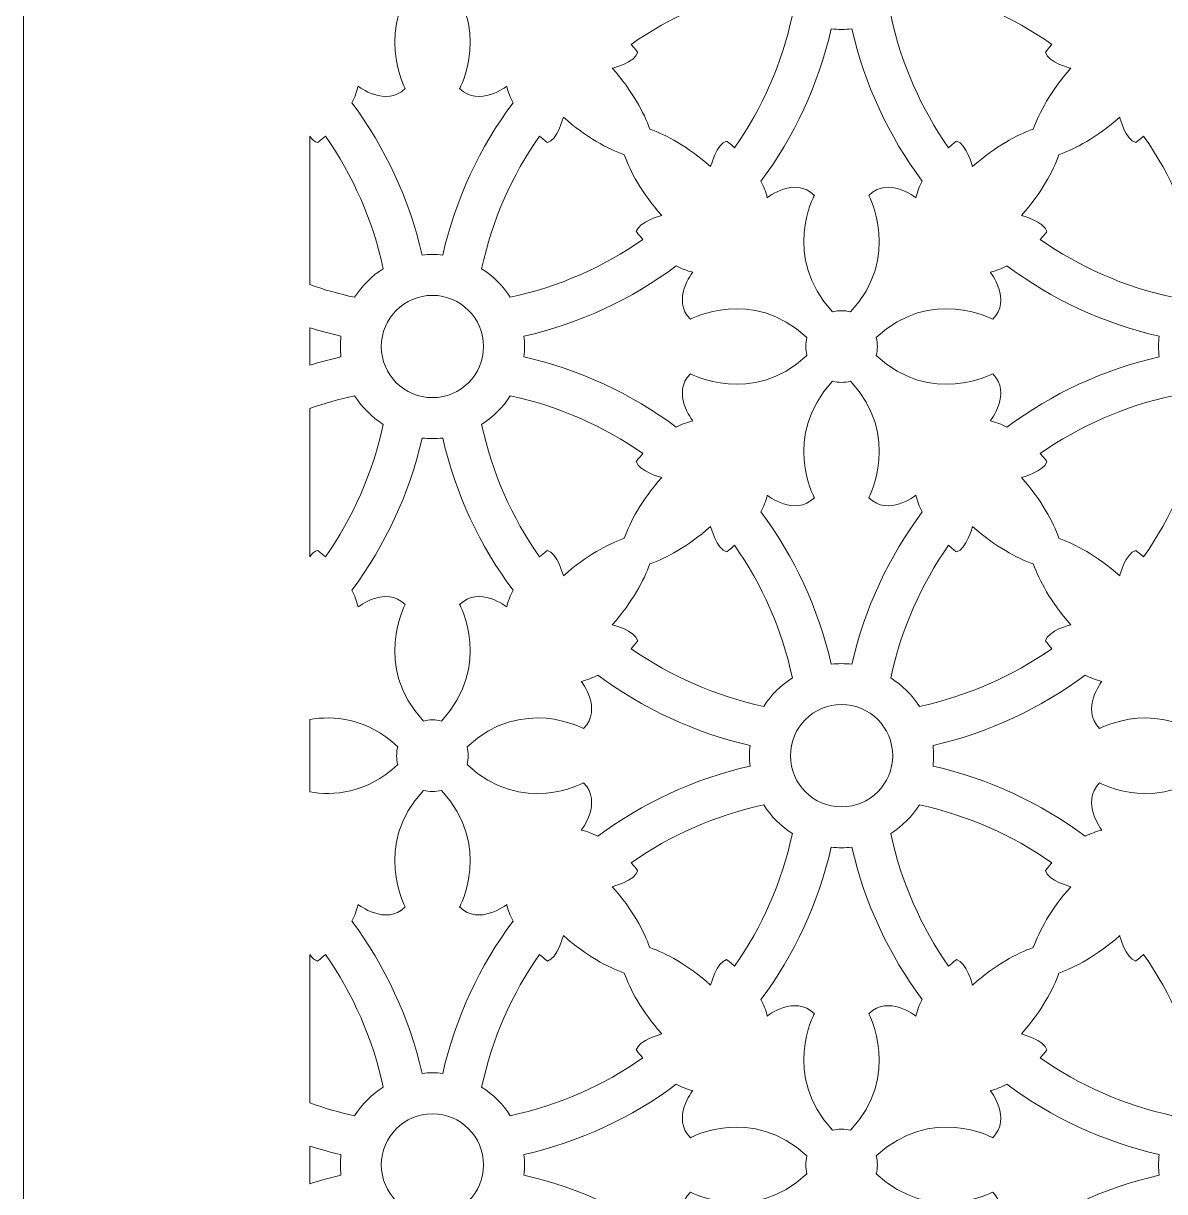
# Model space of a CAD drawing. Header units: centimetres. Extents: x -9.3 to 7.4, y -14.2 to 13.8.
# Drawn here: x -0.266 to 3.287, y -4.067 to -0.43 of the extents above; entities that cross this region are included whole.
import ezdxf

# ---------------------------------------------------------------- set-up
doc = ezdxf.new("R2010")
doc.units = ezdxf.units.CM
doc.header["$MEASUREMENT"] = 0
doc.layers.add('layer 1', color=7, linetype='Continuous')

msp = doc.modelspace()

# ---------------------------------------------------------------- linework, layer by layer
at = {"layer": 'layer 1', "color": 242, "lineweight": 9}
for points, knots in [([(7.37552, 13.84713), (4.82831, 13.84713), (2.28109, 13.84713), (-0.26612, 13.84713), (-0.26612, 13.84713), (-0.26612, 5.33379), (-0.26612, -3.17955), (-0.26612, -11.69289), (-0.26612, -11.69289), (-0.26609, -11.69289), (-0.26607, -11.69289), (-0.26605, -11.69289), (-0.26605, -11.69289), (-0.26605, -12.51932), (-0.26605, -13.34575), (-0.26605, -14.17218), (-0.26605, -14.17218), (0.03112, -14.17218), (0.32829, -14.17218), (0.62547, -14.17218), (0.62547, -14.17218), (0.62547, -14.04482), (0.62547, -13.91746), (0.62547, -13.79009), (0.62547, -13.79009), (0.93981, -13.79009), (1.25416, -13.79009), (1.56851, -13.79009), (1.56851, -13.79009), (1.56851, -13.54122), (1.56851, -13.29235), (1.56851, -13.04347), (1.56851, -13.04347), (1.69568, -13.04094), (1.82285, -13.0384), (1.95002, -13.03586), (1.95002, -13.03586), (1.97261, -13.10026), (2.0022, -13.1561), (2.05134, -13.20539), (2.05134, -13.20539), (2.09946, -13.25366), (2.14918, -13.28349), (2.20758, -13.29707), (2.20758, -13.29707), (2.28487, -13.31504), (2.3665, -13.30722), (2.42855, -13.25309), (2.42855, -13.25309), (2.48859, -13.20069), (2.52323, -13.11678), (2.53568, -13.03673), (2.53568, -13.03673), (2.57121, -13.04032), (2.60143, -13.03949), (2.62993, -13.03541), (2.62993, -13.03541), (2.77215, -13.01506), (2.83933, -12.92507), (2.85133, -12.78937), (2.85133, -12.78937), (2.85428, -12.75611), (2.85193, -12.72328), (2.84137, -12.69438), (2.84137, -12.69438), (2.84361, -12.69494), (2.84584, -12.6955), (2.84807, -12.69605), (2.84807, -12.69605), (2.89827, -12.71341), (2.94845, -12.73076), (2.99864, -12.74811), (2.99864, -12.74811), (3.02875, -13.05564), (3.26623, -13.29507), (3.55473, -13.29507), (3.55473, -13.29507), (3.84323, -13.29507), (4.08071, -13.05564), (4.11083, -12.74811), (4.11083, -12.74811), (4.16101, -12.73076), (4.2112, -12.71341), (4.26138, -12.69605), (4.26138, -12.69605), (4.26362, -12.6955), (4.26586, -12.69494), (4.26808, -12.69438), (4.26808, -12.69438), (4.25752, -12.72328), (4.25518, -12.75611), (4.25812, -12.78937), (4.25812, -12.78937), (4.27013, -12.92507), (4.33731, -13.01506), (4.47953, -13.03541), (4.47953, -13.03541), (4.50803, -13.03949), (4.53825, -13.04032), (4.57378, -13.03673), (4.57378, -13.03673), (4.58622, -13.11678), (4.62087, -13.20069), (4.68092, -13.25309), (4.68092, -13.25309), (4.74297, -13.30722), (4.82459, -13.31504), (4.90189, -13.29707), (4.90189, -13.29707), (4.96028, -13.28349), (5.01001, -13.25366), (5.05812, -13.20539), (5.05812, -13.20539), (5.10726, -13.1561), (5.13685, -13.10026), (5.15944, -13.03586), (5.15944, -13.03586), (5.28661, -13.0384), (5.41378, -13.04094), (5.54095, -13.04347), (5.54095, -13.04347), (5.54095, -13.29235), (5.54095, -13.54122), (5.54095, -13.79009), (5.54095, -13.79009), (5.8553, -13.79009), (6.16965, -13.79009), (6.48399, -13.79009), (6.48399, -13.79009), (6.48399, -13.91746), (6.48399, -14.04482), (6.48399, -14.17218), (6.48399, -14.17218), (6.78116, -14.17218), (7.07834, -14.17218), (7.37552, -14.17218), (7.37552, -14.17218), (7.37552, -13.34575), (7.37552, -12.51932), (7.37552, -11.69289), (7.37552, -11.69289), (7.37552, -3.17955), (7.37552, 5.33379), (7.37552, 13.84713)], [0, 0, 0, 0, 0.027027, 0.027027, 0.027027, 0.027027, 0.0540541, 0.0540541, 0.0540541, 0.0540541, 0.0810811, 0.0810811, 0.0810811, 0.0810811, 0.1081081, 0.1081081, 0.1081081, 0.1081081, 0.1351351, 0.1351351, 0.1351351, 0.1351351, 0.1621622, 0.1621622, 0.1621622, 0.1621622, 0.1891892, 0.1891892, 0.1891892, 0.1891892, 0.2162162, 0.2162162, 0.2162162, 0.2162162, 0.2432432, 0.2432432, 0.2432432, 0.2432432, 0.2702703, 0.2702703, 0.2702703, 0.2702703, 0.2972973, 0.2972973, 0.2972973, 0.2972973, 0.3243243, 0.3243243, 0.3243243, 0.3243243, 0.3513514, 0.3513514, 0.3513514, 0.3513514, 0.3783784, 0.3783784, 0.3783784, 0.3783784, 0.4054054, 0.4054054, 0.4054054, 0.4054054, 0.4324324, 0.4324324, 0.4324324, 0.4324324, 0.4594595, 0.4594595, 0.4594595, 0.4594595, 0.4864865, 0.4864865, 0.4864865, 0.4864865, 0.5135135, 0.5135135, 0.5135135, 0.5135135, 0.5405405, 0.5405405, 0.5405405, 0.5405405, 0.5675676, 0.5675676, 0.5675676, 0.5675676, 0.5945946, 0.5945946, 0.5945946, 0.5945946, 0.6216216, 0.6216216, 0.6216216, 0.6216216, 0.6486486, 0.6486486, 0.6486486, 0.6486486, 0.6756757, 0.6756757, 0.6756757, 0.6756757, 0.7027027, 0.7027027, 0.7027027, 0.7027027, 0.7297297, 0.7297297, 0.7297297, 0.7297297, 0.7567568, 0.7567568, 0.7567568, 0.7567568, 0.7837838, 0.7837838, 0.7837838, 0.7837838, 0.8108108, 0.8108108, 0.8108108, 0.8108108, 0.8378378, 0.8378378, 0.8378378, 0.8378378, 0.8648649, 0.8648649, 0.8648649, 0.8648649, 0.8918919, 0.8918919, 0.8918919, 0.8918919, 0.9189189, 0.9189189, 0.9189189, 0.9189189, 0.9459459, 0.9459459, 0.9459459, 0.9459459, 1, 1, 1, 1]), ([(0.75668, -0.67742), (0.85993, -0.81636), (0.93558, -0.97705), (0.97541, -1.15136), (0.97541, -1.15136), (0.98594, -1.15019), (0.99664, -1.14957), (1.00749, -1.14957), (1.00749, -1.14957), (1.01833, -1.14957), (1.02903, -1.15019), (1.03957, -1.15136), (1.03957, -1.15136), (1.07941, -0.97705), (1.15506, -0.81637), (1.25831, -0.67742), (1.25831, -0.67742), (1.24996, -0.6612), (1.24308, -0.64387), (1.23879, -0.6257), (1.23879, -0.6257), (1.23879, -0.6257), (1.15265, -0.69351), (1.09217, -0.63303), (1.09217, -0.63303), (1.09217, -0.63303), (1.19563, -0.4418), (1.03536, -0.2705), (1.03536, -0.2705), (1.01709, -0.27519), (0.9979, -0.27521), (0.97962, -0.27051), (0.97962, -0.27051), (0.81937, -0.44183), (0.92279, -0.63303), (0.92279, -0.63303), (0.92279, -0.63303), (0.86234, -0.69351), (0.77618, -0.6257), (0.77618, -0.6257), (0.77618, -0.6257), (0.7719, -0.64387), (0.76504, -0.6612), (0.75668, -0.67742)], [0, 0, 0, 0, 0.0833333, 0.0833333, 0.0833333, 0.0833333, 0.1666667, 0.1666667, 0.1666667, 0.1666667, 0.25, 0.25, 0.25, 0.25, 0.3333333, 0.3333333, 0.3333333, 0.3333333, 0.4166667, 0.4166667, 0.4166667, 0.4166667, 0.5, 0.5, 0.5, 0.5, 0.5833333, 0.5833333, 0.5833333, 0.5833333, 0.6666667, 0.6666667, 0.6666667, 0.6666667, 0.75, 0.75, 0.75, 0.75, 0.8333333, 0.8333333, 0.8333333, 0.8333333, 1, 1, 1, 1]), ([(2.03888, -0.31568), (2.06162, -0.35154), (2.09209, -0.38202), (2.12796, -0.40475), (2.12796, -0.40475), (2.0955, -0.55554), (2.03337, -0.6953), (1.94799, -0.81764), (1.94799, -0.81764), (1.93342, -0.80441), (1.92333, -0.79703), (1.92333, -0.79703), (1.92333, -0.79703), (1.89218, -0.80436), (1.87341, -0.87628), (1.87341, -0.87628), (1.87341, -0.87628), (1.80136, -0.81222), (1.73511, -0.77788), (1.68414, -0.75948), (1.68414, -0.75948), (1.66574, -0.70852), (1.6314, -0.64225), (1.56735, -0.5702), (1.56735, -0.5702), (1.56735, -0.5702), (1.63927, -0.55144), (1.64661, -0.52028), (1.64661, -0.52028), (1.64661, -0.52028), (1.63923, -0.5102), (1.626, -0.49565), (1.626, -0.49565), (1.74834, -0.41025), (1.8881, -0.34814), (2.03888, -0.31568)], [0, 0, 0, 0, 0.1, 0.1, 0.1, 0.1, 0.2, 0.2, 0.2, 0.2, 0.3, 0.3, 0.3, 0.3, 0.4, 0.4, 0.4, 0.4, 0.5, 0.5, 0.5, 0.5, 0.6, 0.6, 0.6, 0.6, 0.7, 0.7, 0.7, 0.7, 0.8, 0.8, 0.8, 0.8, 1, 1, 1, 1]), ([(2.52331, -0.31568), (2.50058, -0.35154), (2.4701, -0.38202), (2.43424, -0.40475), (2.43424, -0.40475), (2.4667, -0.55554), (2.52882, -0.6953), (2.6142, -0.81764), (2.6142, -0.81764), (2.62877, -0.80441), (2.63884, -0.79703), (2.63884, -0.79703), (2.63884, -0.79703), (2.67, -0.80436), (2.68877, -0.87628), (2.68877, -0.87628), (2.68877, -0.87628), (2.76084, -0.81222), (2.82709, -0.77788), (2.87804, -0.75948), (2.87804, -0.75948), (2.89645, -0.70852), (2.9308, -0.64225), (2.99483, -0.5702), (2.99483, -0.5702), (2.99483, -0.5702), (2.92292, -0.55144), (2.91559, -0.52028), (2.91559, -0.52028), (2.91559, -0.52028), (2.92296, -0.5102), (2.93619, -0.49565), (2.93619, -0.49565), (2.81386, -0.41025), (2.67409, -0.34814), (2.52331, -0.31568)], [0, 0, 0, 0, 0.1, 0.1, 0.1, 0.1, 0.2, 0.2, 0.2, 0.2, 0.3, 0.3, 0.3, 0.3, 0.4, 0.4, 0.4, 0.4, 0.5, 0.5, 0.5, 0.5, 0.6, 0.6, 0.6, 0.6, 0.7, 0.7, 0.7, 0.7, 0.8, 0.8, 0.8, 0.8, 1, 1, 1, 1]), ([(2.28109, -0.4491), (2.27026, -0.4491), (2.25958, -0.44847), (2.24905, -0.44729), (2.24905, -0.44729), (2.20921, -0.62163), (2.13356, -0.78232), (2.03029, -0.92127), (2.03029, -0.92127), (2.03864, -0.93747), (2.04551, -0.95479), (2.0498, -0.97296), (2.0498, -0.97296), (2.0498, -0.97296), (2.13594, -0.90515), (2.1964, -0.96563), (2.1964, -0.96563), (2.1964, -0.96563), (2.09296, -1.15685), (2.25323, -1.32816), (2.25323, -1.32816), (2.27147, -1.32348), (2.2907, -1.32348), (2.30895, -1.32816), (2.30895, -1.32816), (2.46923, -1.15685), (2.36577, -0.96562), (2.36577, -0.96562), (2.36577, -0.96562), (2.42625, -0.90515), (2.51239, -0.97296), (2.51239, -0.97296), (2.51239, -0.97296), (2.51669, -0.95479), (2.52355, -0.93747), (2.53191, -0.92127), (2.53191, -0.92127), (2.42864, -0.78231), (2.35298, -0.62163), (2.31315, -0.44729), (2.31315, -0.44729), (2.30262, -0.44847), (2.29193, -0.4491), (2.28109, -0.4491)], [0, 0, 0, 0, 0.0833333, 0.0833333, 0.0833333, 0.0833333, 0.1666667, 0.1666667, 0.1666667, 0.1666667, 0.25, 0.25, 0.25, 0.25, 0.3333333, 0.3333333, 0.3333333, 0.3333333, 0.4166667, 0.4166667, 0.4166667, 0.4166667, 0.5, 0.5, 0.5, 0.5, 0.5833333, 0.5833333, 0.5833333, 0.5833333, 0.6666667, 0.6666667, 0.6666667, 0.6666667, 0.75, 0.75, 0.75, 0.75, 0.8333333, 0.8333333, 0.8333333, 0.8333333, 1, 1, 1, 1]), ([(1.6626, -1.10302), (1.54026, -1.1884), (1.40049, -1.25051), (1.24971, -1.28297), (1.24971, -1.28297), (1.22698, -1.24712), (1.19651, -1.21665), (1.16067, -1.19393), (1.16067, -1.19393), (1.1931, -1.04314), (1.25524, -0.90337), (1.34062, -0.78105), (1.34062, -0.78105), (1.35518, -0.79426), (1.36524, -0.80163), (1.36524, -0.80163), (1.36524, -0.80163), (1.3964, -0.79431), (1.41516, -0.72239), (1.41516, -0.72239), (1.41516, -0.72239), (1.48723, -0.78643), (1.55348, -0.82078), (1.60444, -0.83919), (1.60444, -0.83919), (1.62286, -0.89015), (1.65718, -0.9564), (1.72123, -1.02845), (1.72123, -1.02845), (1.72123, -1.02845), (1.64932, -1.04722), (1.64198, -1.07838), (1.64198, -1.07838), (1.64198, -1.07838), (1.64936, -1.08846), (1.6626, -1.10302)], [0, 0, 0, 0, 0.1, 0.1, 0.1, 0.1, 0.2, 0.2, 0.2, 0.2, 0.3, 0.3, 0.3, 0.3, 0.4, 0.4, 0.4, 0.4, 0.5, 0.5, 0.5, 0.5, 0.6, 0.6, 0.6, 0.6, 0.7, 0.7, 0.7, 0.7, 0.8, 0.8, 0.8, 0.8, 1, 1, 1, 1]), ([(2.8996, -1.10302), (3.02194, -1.1884), (3.16169, -1.25051), (3.31249, -1.28297), (3.31249, -1.28297), (3.3352, -1.24712), (3.36567, -1.21665), (3.40153, -1.19393), (3.40153, -1.19393), (3.36908, -1.04314), (3.30696, -0.90337), (3.22158, -0.78105), (3.22158, -0.78105), (3.20702, -0.79426), (3.19694, -0.80163), (3.19694, -0.80163), (3.19694, -0.80163), (3.16579, -0.79431), (3.14702, -0.72239), (3.14702, -0.72239), (3.14702, -0.72239), (3.07497, -0.78643), (3.0087, -0.82078), (2.95776, -0.83919), (2.95776, -0.83919), (2.93934, -0.89015), (2.905, -0.9564), (2.84096, -1.02845), (2.84096, -1.02845), (2.84096, -1.02845), (2.91287, -1.04722), (2.92021, -1.07838), (2.92021, -1.07838), (2.92021, -1.07838), (2.91284, -1.08846), (2.8996, -1.10302)], [0, 0, 0, 0, 0.1, 0.1, 0.1, 0.1, 0.2, 0.2, 0.2, 0.2, 0.3, 0.3, 0.3, 0.3, 0.4, 0.4, 0.4, 0.4, 0.5, 0.5, 0.5, 0.5, 0.6, 0.6, 0.6, 0.6, 0.7, 0.7, 0.7, 0.7, 0.8, 0.8, 0.8, 0.8, 1, 1, 1, 1]), ([(0.62541, -0.78156), (0.62541, -0.9355), (0.62541, -1.08943), (0.62541, -1.24336), (0.62541, -1.24336), (0.67079, -1.25941), (0.71747, -1.27268), (0.76528, -1.28297), (0.76528, -1.28297), (0.788, -1.24712), (0.81847, -1.21665), (0.85433, -1.19393), (0.85433, -1.19393), (0.82186, -1.04314), (0.75975, -0.90337), (0.67437, -0.78105), (0.67437, -0.78105), (0.65981, -0.79426), (0.64973, -0.80163), (0.64973, -0.80163), (0.64973, -0.80163), (0.64047, -0.79946), (0.63231, -0.79157), (0.62541, -0.78156)], [0, 0, 0, 0, 0.1428571, 0.1428571, 0.1428571, 0.1428571, 0.2857143, 0.2857143, 0.2857143, 0.2857143, 0.4285714, 0.4285714, 0.4285714, 0.4285714, 0.5714286, 0.5714286, 0.5714286, 0.5714286, 0.7142857, 0.7142857, 0.7142857, 0.7142857, 1, 1, 1, 1]), ([(1.76623, -1.18533), (1.62727, -1.28858), (1.46659, -1.36423), (1.29225, -1.40406), (1.29225, -1.40406), (1.29342, -1.41459), (1.29405, -1.42529), (1.29405, -1.43613), (1.29405, -1.43613), (1.29405, -1.44697), (1.29342, -1.45767), (1.29225, -1.46819), (1.29225, -1.46819), (1.46659, -1.50803), (1.62727, -1.58368), (1.76623, -1.68693), (1.76623, -1.68693), (1.78243, -1.6786), (1.79975, -1.67173), (1.81792, -1.66743), (1.81792, -1.66743), (1.81792, -1.66743), (1.75011, -1.58129), (1.81059, -1.52081), (1.81059, -1.52081), (1.81059, -1.52081), (2.0018, -1.62425), (2.17312, -1.464), (2.17312, -1.464), (2.16844, -1.44572), (2.16842, -1.42654), (2.17311, -1.40827), (2.17311, -1.40827), (2.00179, -1.24801), (1.81058, -1.35143), (1.81058, -1.35143), (1.81058, -1.35143), (1.75011, -1.29097), (1.81792, -1.20482), (1.81792, -1.20482), (1.81792, -1.20482), (1.79975, -1.20054), (1.78243, -1.19368), (1.76623, -1.18533)], [0, 0, 0, 0, 0.0833333, 0.0833333, 0.0833333, 0.0833333, 0.1666667, 0.1666667, 0.1666667, 0.1666667, 0.25, 0.25, 0.25, 0.25, 0.3333333, 0.3333333, 0.3333333, 0.3333333, 0.4166667, 0.4166667, 0.4166667, 0.4166667, 0.5, 0.5, 0.5, 0.5, 0.5833333, 0.5833333, 0.5833333, 0.5833333, 0.6666667, 0.6666667, 0.6666667, 0.6666667, 0.75, 0.75, 0.75, 0.75, 0.8333333, 0.8333333, 0.8333333, 0.8333333, 1, 1, 1, 1]), ([(2.79597, -1.68693), (2.93493, -1.58368), (3.0956, -1.50803), (3.26994, -1.46819), (3.26994, -1.46819), (3.26876, -1.45767), (3.26814, -1.44697), (3.26814, -1.43613), (3.26814, -1.43613), (3.26814, -1.42529), (3.26876, -1.41459), (3.26994, -1.40406), (3.26994, -1.40406), (3.0956, -1.36423), (2.93492, -1.28858), (2.79597, -1.18533), (2.79597, -1.18533), (2.77977, -1.19368), (2.76244, -1.20054), (2.74428, -1.20482), (2.74428, -1.20482), (2.74428, -1.20482), (2.81208, -1.29097), (2.7516, -1.35143), (2.7516, -1.35143), (2.7516, -1.35143), (2.56039, -1.24798), (2.38906, -1.40826), (2.38906, -1.40826), (2.39373, -1.42652), (2.39375, -1.44574), (2.38906, -1.464), (2.38906, -1.464), (2.56037, -1.62427), (2.7516, -1.52079), (2.7516, -1.52079), (2.7516, -1.52079), (2.81208, -1.58129), (2.74428, -1.66743), (2.74428, -1.66743), (2.74428, -1.66743), (2.76244, -1.67171), (2.77977, -1.6786), (2.79597, -1.68693)], [0, 0, 0, 0, 0.0833333, 0.0833333, 0.0833333, 0.0833333, 0.1666667, 0.1666667, 0.1666667, 0.1666667, 0.25, 0.25, 0.25, 0.25, 0.3333333, 0.3333333, 0.3333333, 0.3333333, 0.4166667, 0.4166667, 0.4166667, 0.4166667, 0.5, 0.5, 0.5, 0.5, 0.5833333, 0.5833333, 0.5833333, 0.5833333, 0.6666667, 0.6666667, 0.6666667, 0.6666667, 0.75, 0.75, 0.75, 0.75, 0.8333333, 0.8333333, 0.8333333, 0.8333333, 1, 1, 1, 1]), ([(1.00749, -1.27693), (1.09539, -1.27693), (1.16668, -1.34822), (1.16668, -1.43613), (1.16668, -1.43613), (1.16668, -1.52404), (1.09539, -1.59532), (1.00749, -1.59532), (1.00749, -1.59532), (0.91958, -1.59532), (0.84829, -1.52404), (0.84829, -1.43613), (0.84829, -1.43613), (0.84829, -1.34822), (0.91958, -1.27693), (1.00749, -1.27693)], [0, 0, 0, 0, 0.2, 0.2, 0.2, 0.2, 0.4, 0.4, 0.4, 0.4, 0.6, 0.6, 0.6, 0.6, 1, 1, 1, 1]), ([(0.62541, -1.3777), (0.62541, -1.41665), (0.62541, -1.45561), (0.62541, -1.49457), (0.62541, -1.49457), (0.65733, -1.48453), (0.68978, -1.47573), (0.72273, -1.46819), (0.72273, -1.46819), (0.72155, -1.45767), (0.72093, -1.44697), (0.72093, -1.43613), (0.72093, -1.43613), (0.72093, -1.42529), (0.72155, -1.41459), (0.72273, -1.40406), (0.72273, -1.40406), (0.68978, -1.39654), (0.65733, -1.38772), (0.62541, -1.3777)], [0, 0, 0, 0, 0.1666667, 0.1666667, 0.1666667, 0.1666667, 0.3333333, 0.3333333, 0.3333333, 0.3333333, 0.5, 0.5, 0.5, 0.5, 0.6666667, 0.6666667, 0.6666667, 0.6666667, 1, 1, 1, 1]), ([(2.03029, -1.951), (2.13356, -2.08994), (2.20921, -2.25064), (2.24905, -2.42496), (2.24905, -2.42496), (2.25958, -2.4238), (2.27026, -2.42318), (2.28109, -2.42318), (2.28109, -2.42318), (2.29193, -2.42318), (2.30262, -2.4238), (2.31315, -2.42496), (2.31315, -2.42496), (2.35298, -2.25064), (2.42863, -2.08994), (2.53191, -1.951), (2.53191, -1.951), (2.52355, -1.9348), (2.51669, -1.91747), (2.51239, -1.8993), (2.51239, -1.8993), (2.51239, -1.8993), (2.42625, -1.96711), (2.36579, -1.90663), (2.36579, -1.90663), (2.36579, -1.90663), (2.4692, -1.71544), (2.30895, -1.54411), (2.30895, -1.54411), (2.2907, -1.54881), (2.27149, -1.5488), (2.25323, -1.5441), (2.25323, -1.5441), (2.09296, -1.71541), (2.1964, -1.90663), (2.1964, -1.90663), (2.1964, -1.90663), (2.13594, -1.96711), (2.0498, -1.89932), (2.0498, -1.89932), (2.0498, -1.89932), (2.04551, -1.91747), (2.03864, -1.9348), (2.03029, -1.951)], [0, 0, 0, 0, 0.0833333, 0.0833333, 0.0833333, 0.0833333, 0.1666667, 0.1666667, 0.1666667, 0.1666667, 0.25, 0.25, 0.25, 0.25, 0.3333333, 0.3333333, 0.3333333, 0.3333333, 0.4166667, 0.4166667, 0.4166667, 0.4166667, 0.5, 0.5, 0.5, 0.5, 0.5833333, 0.5833333, 0.5833333, 0.5833333, 0.6666667, 0.6666667, 0.6666667, 0.6666667, 0.75, 0.75, 0.75, 0.75, 0.8333333, 0.8333333, 0.8333333, 0.8333333, 1, 1, 1, 1]), ([(0.62541, -1.62889), (0.62541, -1.78283), (0.62541, -1.93675), (0.62541, -2.09069), (0.62541, -2.09069), (0.63231, -2.08068), (0.64047, -2.0728), (0.64973, -2.07062), (0.64973, -2.07062), (0.64973, -2.07062), (0.65981, -2.078), (0.67437, -2.09123), (0.67437, -2.09123), (0.75975, -1.96888), (0.82186, -1.82913), (0.85433, -1.67833), (0.85433, -1.67833), (0.81847, -1.65561), (0.788, -1.62515), (0.76528, -1.58929), (0.76528, -1.58929), (0.71747, -1.59959), (0.67079, -1.61285), (0.62541, -1.62889)], [0, 0, 0, 0, 0.1428571, 0.1428571, 0.1428571, 0.1428571, 0.2857143, 0.2857143, 0.2857143, 0.2857143, 0.4285714, 0.4285714, 0.4285714, 0.4285714, 0.5714286, 0.5714286, 0.5714286, 0.5714286, 0.7142857, 0.7142857, 0.7142857, 0.7142857, 1, 1, 1, 1]), ([(1.6626, -1.76924), (1.54026, -1.68386), (1.40049, -1.62174), (1.24971, -1.58929), (1.24971, -1.58929), (1.22698, -1.62515), (1.19651, -1.65561), (1.16067, -1.67833), (1.16067, -1.67833), (1.1931, -1.82913), (1.25524, -1.96888), (1.34062, -2.09123), (1.34062, -2.09123), (1.35518, -2.078), (1.36524, -2.07062), (1.36524, -2.07062), (1.36524, -2.07062), (1.3964, -2.07795), (1.41516, -2.14987), (1.41516, -2.14987), (1.41516, -2.14987), (1.48723, -2.08582), (1.55348, -2.05149), (1.60444, -2.03308), (1.60444, -2.03308), (1.62286, -1.98212), (1.65718, -1.91587), (1.72123, -1.84381), (1.72123, -1.84381), (1.72123, -1.84381), (1.64932, -1.82505), (1.64198, -1.79389), (1.64198, -1.79389), (1.64198, -1.79389), (1.64936, -1.78381), (1.6626, -1.76924)], [0, 0, 0, 0, 0.1, 0.1, 0.1, 0.1, 0.2, 0.2, 0.2, 0.2, 0.3, 0.3, 0.3, 0.3, 0.4, 0.4, 0.4, 0.4, 0.5, 0.5, 0.5, 0.5, 0.6, 0.6, 0.6, 0.6, 0.7, 0.7, 0.7, 0.7, 0.8, 0.8, 0.8, 0.8, 1, 1, 1, 1]), ([(2.89961, -1.76924), (3.02194, -1.68386), (3.16169, -1.62174), (3.31249, -1.58929), (3.31249, -1.58929), (3.3352, -1.62515), (3.36567, -1.65561), (3.40153, -1.67833), (3.40153, -1.67833), (3.36908, -1.82913), (3.30696, -1.96888), (3.22158, -2.09123), (3.22158, -2.09123), (3.20702, -2.078), (3.19694, -2.07062), (3.19694, -2.07062), (3.19694, -2.07062), (3.16579, -2.07795), (3.14702, -2.14987), (3.14702, -2.14987), (3.14702, -2.14987), (3.07497, -2.08582), (3.0087, -2.05149), (2.95776, -2.03308), (2.95776, -2.03308), (2.93934, -1.98212), (2.905, -1.91587), (2.84096, -1.84381), (2.84096, -1.84381), (2.84096, -1.84381), (2.91287, -1.82505), (2.92021, -1.79389), (2.92021, -1.79389), (2.92021, -1.79389), (2.91284, -1.78381), (2.89961, -1.76924)], [0, 0, 0, 0, 0.1, 0.1, 0.1, 0.1, 0.2, 0.2, 0.2, 0.2, 0.3, 0.3, 0.3, 0.3, 0.4, 0.4, 0.4, 0.4, 0.5, 0.5, 0.5, 0.5, 0.6, 0.6, 0.6, 0.6, 0.7, 0.7, 0.7, 0.7, 0.8, 0.8, 0.8, 0.8, 1, 1, 1, 1]), ([(0.75668, -2.19485), (0.85993, -2.05589), (0.93558, -1.89522), (0.97541, -1.72089), (0.97541, -1.72089), (0.98594, -1.72206), (0.99664, -1.72268), (1.00749, -1.72268), (1.00749, -1.72268), (1.01833, -1.72268), (1.02903, -1.72206), (1.03957, -1.72089), (1.03957, -1.72089), (1.07941, -1.89522), (1.15506, -2.05589), (1.25831, -2.19485), (1.25831, -2.19485), (1.24996, -2.21107), (1.24308, -2.22839), (1.23879, -2.24656), (1.23879, -2.24656), (1.23879, -2.24656), (1.15265, -2.17875), (1.09217, -2.23923), (1.09217, -2.23923), (1.09217, -2.23923), (1.19563, -2.43045), (1.03536, -2.60177), (1.03536, -2.60177), (1.0171, -2.59709), (0.9979, -2.59709), (0.97964, -2.60176), (0.97964, -2.60176), (0.81936, -2.43045), (0.92281, -2.23923), (0.92281, -2.23923), (0.92281, -2.23923), (0.86234, -2.17875), (0.77618, -2.24656), (0.77618, -2.24656), (0.77618, -2.24656), (0.7719, -2.22839), (0.76504, -2.21107), (0.75668, -2.19485)], [0, 0, 0, 0, 0.0833333, 0.0833333, 0.0833333, 0.0833333, 0.1666667, 0.1666667, 0.1666667, 0.1666667, 0.25, 0.25, 0.25, 0.25, 0.3333333, 0.3333333, 0.3333333, 0.3333333, 0.4166667, 0.4166667, 0.4166667, 0.4166667, 0.5, 0.5, 0.5, 0.5, 0.5833333, 0.5833333, 0.5833333, 0.5833333, 0.6666667, 0.6666667, 0.6666667, 0.6666667, 0.75, 0.75, 0.75, 0.75, 0.8333333, 0.8333333, 0.8333333, 0.8333333, 1, 1, 1, 1]), ([(2.03888, -2.55658), (2.06162, -2.52071), (2.09209, -2.49024), (2.12796, -2.46751), (2.12796, -2.46751), (2.0955, -2.31673), (2.03337, -2.17697), (1.94799, -2.05463), (1.94799, -2.05463), (1.93342, -2.06786), (1.92333, -2.07525), (1.92333, -2.07525), (1.92333, -2.07525), (1.89218, -2.06792), (1.87341, -1.99599), (1.87341, -1.99599), (1.87341, -1.99599), (1.80136, -2.06004), (1.73511, -2.09438), (1.68414, -2.11278), (1.68414, -2.11278), (1.66574, -2.16375), (1.6314, -2.23), (1.56735, -2.30205), (1.56735, -2.30205), (1.56735, -2.30205), (1.63927, -2.32083), (1.64661, -2.35197), (1.64661, -2.35197), (1.64661, -2.35197), (1.63923, -2.36205), (1.626, -2.37662), (1.626, -2.37662), (1.74834, -2.462), (1.8881, -2.52412), (2.03888, -2.55658)], [0, 0, 0, 0, 0.1, 0.1, 0.1, 0.1, 0.2, 0.2, 0.2, 0.2, 0.3, 0.3, 0.3, 0.3, 0.4, 0.4, 0.4, 0.4, 0.5, 0.5, 0.5, 0.5, 0.6, 0.6, 0.6, 0.6, 0.7, 0.7, 0.7, 0.7, 0.8, 0.8, 0.8, 0.8, 1, 1, 1, 1]), ([(2.52331, -2.55658), (2.50058, -2.52071), (2.4701, -2.49024), (2.43424, -2.46751), (2.43424, -2.46751), (2.4667, -2.31673), (2.52882, -2.17697), (2.6142, -2.05463), (2.6142, -2.05463), (2.62877, -2.06788), (2.63884, -2.07525), (2.63884, -2.07525), (2.63884, -2.07525), (2.67, -2.06792), (2.68877, -1.99599), (2.68877, -1.99599), (2.68877, -1.99599), (2.76084, -2.06004), (2.82709, -2.09438), (2.87804, -2.11278), (2.87804, -2.11278), (2.89645, -2.16375), (2.9308, -2.23), (2.99483, -2.30205), (2.99483, -2.30205), (2.99483, -2.30205), (2.92292, -2.32083), (2.91559, -2.35197), (2.91559, -2.35197), (2.91559, -2.35197), (2.92296, -2.36206), (2.93619, -2.37662), (2.93619, -2.37662), (2.81386, -2.462), (2.67409, -2.52412), (2.52331, -2.55658)], [0, 0, 0, 0, 0.1, 0.1, 0.1, 0.1, 0.2, 0.2, 0.2, 0.2, 0.3, 0.3, 0.3, 0.3, 0.4, 0.4, 0.4, 0.4, 0.5, 0.5, 0.5, 0.5, 0.6, 0.6, 0.6, 0.6, 0.7, 0.7, 0.7, 0.7, 0.8, 0.8, 0.8, 0.8, 1, 1, 1, 1]), ([(1.99454, -2.70973), (1.99454, -2.72058), (1.99516, -2.73127), (1.99634, -2.74179), (1.99634, -2.74179), (1.822, -2.78163), (1.66132, -2.85728), (1.52237, -2.96054), (1.52237, -2.96054), (1.50616, -2.95219), (1.48883, -2.94533), (1.47067, -2.94103), (1.47067, -2.94103), (1.47067, -2.94103), (1.53847, -2.8549), (1.47798, -2.79442), (1.47798, -2.79442), (1.47798, -2.79442), (1.28679, -2.89787), (1.11546, -2.7376), (1.11546, -2.7376), (1.12016, -2.71934), (1.12016, -2.70014), (1.11548, -2.68188), (1.11548, -2.68188), (1.28679, -2.52162), (1.47799, -2.62504), (1.47799, -2.62504), (1.47799, -2.62504), (1.53847, -2.56458), (1.47067, -2.47845), (1.47067, -2.47845), (1.47067, -2.47845), (1.48883, -2.47415), (1.50616, -2.46728), (1.52237, -2.45893), (1.52237, -2.45893), (1.66132, -2.5622), (1.822, -2.63784), (1.99634, -2.67767), (1.99634, -2.67767), (1.99516, -2.6882), (1.99454, -2.69889), (1.99454, -2.70973)], [0, 0, 0, 0, 0.0833333, 0.0833333, 0.0833333, 0.0833333, 0.1666667, 0.1666667, 0.1666667, 0.1666667, 0.25, 0.25, 0.25, 0.25, 0.3333333, 0.3333333, 0.3333333, 0.3333333, 0.4166667, 0.4166667, 0.4166667, 0.4166667, 0.5, 0.5, 0.5, 0.5, 0.5833333, 0.5833333, 0.5833333, 0.5833333, 0.6666667, 0.6666667, 0.6666667, 0.6666667, 0.75, 0.75, 0.75, 0.75, 0.8333333, 0.8333333, 0.8333333, 0.8333333, 1, 1, 1, 1]), ([(3.03982, -2.96054), (2.90087, -2.85729), (2.74019, -2.78163), (2.56586, -2.74179), (2.56586, -2.74179), (2.56702, -2.73127), (2.56766, -2.72057), (2.56766, -2.70973), (2.56766, -2.70973), (2.56766, -2.69889), (2.56702, -2.6882), (2.56586, -2.67767), (2.56586, -2.67767), (2.74019, -2.63784), (2.90088, -2.5622), (3.03982, -2.45893), (3.03982, -2.45893), (3.05603, -2.46728), (3.07337, -2.47415), (3.09153, -2.47845), (3.09153, -2.47845), (3.09153, -2.47845), (3.02371, -2.56458), (3.08421, -2.62504), (3.08421, -2.62504), (3.08421, -2.62504), (3.27541, -2.52159), (3.44672, -2.68187), (3.44672, -2.68187), (3.44204, -2.70011), (3.44204, -2.71934), (3.44672, -2.73759), (3.44672, -2.73759), (3.27543, -2.89787), (3.08421, -2.79442), (3.08421, -2.79442), (3.08421, -2.79442), (3.02371, -2.8549), (3.09153, -2.94103), (3.09153, -2.94103), (3.09153, -2.94103), (3.07337, -2.94533), (3.05603, -2.95219), (3.03982, -2.96054)], [0, 0, 0, 0, 0.0833333, 0.0833333, 0.0833333, 0.0833333, 0.1666667, 0.1666667, 0.1666667, 0.1666667, 0.25, 0.25, 0.25, 0.25, 0.3333333, 0.3333333, 0.3333333, 0.3333333, 0.4166667, 0.4166667, 0.4166667, 0.4166667, 0.5, 0.5, 0.5, 0.5, 0.5833333, 0.5833333, 0.5833333, 0.5833333, 0.6666667, 0.6666667, 0.6666667, 0.6666667, 0.75, 0.75, 0.75, 0.75, 0.8333333, 0.8333333, 0.8333333, 0.8333333, 1, 1, 1, 1]), ([(2.28109, -2.86893), (2.19318, -2.86893), (2.12189, -2.79764), (2.12189, -2.70973), (2.12189, -2.70973), (2.12189, -2.62183), (2.19318, -2.55053), (2.28109, -2.55053), (2.28109, -2.55053), (2.369, -2.55053), (2.44029, -2.62183), (2.44029, -2.70973), (2.44029, -2.70973), (2.44029, -2.79764), (2.369, -2.86893), (2.28109, -2.86893)], [0, 0, 0, 0, 0.2, 0.2, 0.2, 0.2, 0.4, 0.4, 0.4, 0.4, 0.6, 0.6, 0.6, 0.6, 1, 1, 1, 1]), ([(0.62541, -2.59701), (0.62541, -2.67216), (0.62541, -2.7473), (0.62541, -2.82244), (0.62541, -2.82244), (0.69692, -2.83465), (0.80148, -2.82933), (0.89952, -2.73759), (0.89952, -2.73759), (0.89484, -2.71934), (0.89484, -2.70011), (0.89952, -2.68187), (0.89952, -2.68187), (0.80147, -2.59014), (0.69692, -2.58481), (0.62541, -2.59701)], [0, 0, 0, 0, 0.2, 0.2, 0.2, 0.2, 0.4, 0.4, 0.4, 0.4, 0.6, 0.6, 0.6, 0.6, 1, 1, 1, 1]), ([(1.25831, -3.22462), (1.15506, -3.36358), (1.07941, -3.52425), (1.03957, -3.69859), (1.03957, -3.69859), (1.02903, -3.6974), (1.01833, -3.69678), (1.00749, -3.69678), (1.00749, -3.69678), (0.99665, -3.69678), (0.98594, -3.6974), (0.97541, -3.69859), (0.97541, -3.69859), (0.93558, -3.52425), (0.85993, -3.36357), (0.75668, -3.22462), (0.75668, -3.22462), (0.76504, -3.2084), (0.7719, -3.19108), (0.77618, -3.17292), (0.77618, -3.17292), (0.77618, -3.17292), (0.86234, -3.24072), (0.92279, -3.18024), (0.92279, -3.18024), (0.92279, -3.18024), (0.81937, -2.98905), (0.97962, -2.81773), (0.97962, -2.81773), (0.9979, -2.82241), (1.01709, -2.8224), (1.03536, -2.8177), (1.03536, -2.8177), (1.19563, -2.98902), (1.09217, -3.18024), (1.09217, -3.18024), (1.09217, -3.18024), (1.15265, -3.24072), (1.23879, -3.17292), (1.23879, -3.17292), (1.23879, -3.17292), (1.24308, -3.19108), (1.24996, -3.2084), (1.25831, -3.22462)], [0, 0, 0, 0, 0.0833333, 0.0833333, 0.0833333, 0.0833333, 0.1666667, 0.1666667, 0.1666667, 0.1666667, 0.25, 0.25, 0.25, 0.25, 0.3333333, 0.3333333, 0.3333333, 0.3333333, 0.4166667, 0.4166667, 0.4166667, 0.4166667, 0.5, 0.5, 0.5, 0.5, 0.5833333, 0.5833333, 0.5833333, 0.5833333, 0.6666667, 0.6666667, 0.6666667, 0.6666667, 0.75, 0.75, 0.75, 0.75, 0.8333333, 0.8333333, 0.8333333, 0.8333333, 1, 1, 1, 1]), ([(2.03888, -2.86289), (2.06162, -2.89875), (2.09209, -2.92923), (2.12796, -2.95196), (2.12796, -2.95196), (2.0955, -3.10274), (2.03337, -3.24251), (1.94799, -3.36484), (1.94799, -3.36484), (1.93342, -3.35161), (1.92333, -3.34423), (1.92333, -3.34423), (1.92333, -3.34423), (1.89218, -3.35156), (1.87341, -3.42347), (1.87341, -3.42347), (1.87341, -3.42347), (1.80136, -3.35943), (1.73511, -3.3251), (1.68414, -3.30668), (1.68414, -3.30668), (1.66574, -3.25573), (1.6314, -3.18946), (1.56735, -3.11742), (1.56735, -3.11742), (1.56735, -3.11742), (1.63927, -3.09864), (1.64661, -3.06748), (1.64661, -3.06748), (1.64661, -3.06748), (1.63923, -3.05743), (1.626, -3.04286), (1.626, -3.04286), (1.74834, -2.95748), (1.8881, -2.89535), (2.03888, -2.86289)], [0, 0, 0, 0, 0.1, 0.1, 0.1, 0.1, 0.2, 0.2, 0.2, 0.2, 0.3, 0.3, 0.3, 0.3, 0.4, 0.4, 0.4, 0.4, 0.5, 0.5, 0.5, 0.5, 0.6, 0.6, 0.6, 0.6, 0.7, 0.7, 0.7, 0.7, 0.8, 0.8, 0.8, 0.8, 1, 1, 1, 1]), ([(2.52331, -2.86289), (2.50058, -2.89875), (2.4701, -2.92923), (2.43424, -2.95196), (2.43424, -2.95196), (2.4667, -3.10274), (2.52882, -3.24252), (2.6142, -3.36484), (2.6142, -3.36484), (2.62877, -3.35161), (2.63884, -3.34423), (2.63884, -3.34423), (2.63884, -3.34423), (2.67, -3.35156), (2.68877, -3.42347), (2.68877, -3.42347), (2.68877, -3.42347), (2.76084, -3.35943), (2.82709, -3.3251), (2.87804, -3.30668), (2.87804, -3.30668), (2.89645, -3.25573), (2.9308, -3.18946), (2.99483, -3.11742), (2.99483, -3.11742), (2.99483, -3.11742), (2.92292, -3.09864), (2.91559, -3.06748), (2.91559, -3.06748), (2.91559, -3.06748), (2.92296, -3.05743), (2.93619, -3.04286), (2.93619, -3.04286), (2.81386, -2.95748), (2.67409, -2.89535), (2.52331, -2.86289)], [0, 0, 0, 0, 0.1, 0.1, 0.1, 0.1, 0.2, 0.2, 0.2, 0.2, 0.3, 0.3, 0.3, 0.3, 0.4, 0.4, 0.4, 0.4, 0.5, 0.5, 0.5, 0.5, 0.6, 0.6, 0.6, 0.6, 0.7, 0.7, 0.7, 0.7, 0.8, 0.8, 0.8, 0.8, 1, 1, 1, 1]), ([(2.03029, -3.46847), (2.13356, -3.32953), (2.20921, -3.16884), (2.24905, -2.99451), (2.24905, -2.99451), (2.25958, -2.99567), (2.27026, -2.9963), (2.28109, -2.9963), (2.28109, -2.9963), (2.29193, -2.9963), (2.30262, -2.99567), (2.31315, -2.99451), (2.31315, -2.99451), (2.35298, -3.16884), (2.42864, -3.32952), (2.53191, -3.46847), (2.53191, -3.46847), (2.52355, -3.48467), (2.51669, -3.502), (2.51239, -3.52016), (2.51239, -3.52016), (2.51239, -3.52016), (2.42625, -3.45235), (2.36577, -3.51284), (2.36577, -3.51284), (2.36577, -3.51284), (2.46923, -3.70406), (2.30895, -3.87536), (2.30895, -3.87536), (2.2907, -3.87068), (2.27147, -3.87068), (2.25323, -3.87536), (2.25323, -3.87536), (2.09296, -3.70406), (2.1964, -3.51284), (2.1964, -3.51284), (2.1964, -3.51284), (2.13594, -3.45235), (2.0498, -3.52017), (2.0498, -3.52017), (2.0498, -3.52017), (2.04551, -3.502), (2.03864, -3.48467), (2.03029, -3.46847)], [0, 0, 0, 0, 0.0833333, 0.0833333, 0.0833333, 0.0833333, 0.1666667, 0.1666667, 0.1666667, 0.1666667, 0.25, 0.25, 0.25, 0.25, 0.3333333, 0.3333333, 0.3333333, 0.3333333, 0.4166667, 0.4166667, 0.4166667, 0.4166667, 0.5, 0.5, 0.5, 0.5, 0.5833333, 0.5833333, 0.5833333, 0.5833333, 0.6666667, 0.6666667, 0.6666667, 0.6666667, 0.75, 0.75, 0.75, 0.75, 0.8333333, 0.8333333, 0.8333333, 0.8333333, 1, 1, 1, 1]), ([(1.6626, -3.65023), (1.54026, -3.73561), (1.40049, -3.79774), (1.24971, -3.83018), (1.24971, -3.83018), (1.22698, -3.79432), (1.19651, -3.76387), (1.16067, -3.74114), (1.16067, -3.74114), (1.1931, -3.59034), (1.25524, -3.45059), (1.34062, -3.32825), (1.34062, -3.32825), (1.35518, -3.34148), (1.36524, -3.34886), (1.36524, -3.34886), (1.36524, -3.34886), (1.3964, -3.34152), (1.41516, -3.2696), (1.41516, -3.2696), (1.41516, -3.2696), (1.48723, -3.33364), (1.55348, -3.36798), (1.60444, -3.38639), (1.60444, -3.38639), (1.62286, -3.43735), (1.65718, -3.50361), (1.72123, -3.57566), (1.72123, -3.57566), (1.72123, -3.57566), (1.64932, -3.59442), (1.64198, -3.6256), (1.64198, -3.6256), (1.64198, -3.6256), (1.64936, -3.63566), (1.6626, -3.65023)], [0, 0, 0, 0, 0.1, 0.1, 0.1, 0.1, 0.2, 0.2, 0.2, 0.2, 0.3, 0.3, 0.3, 0.3, 0.4, 0.4, 0.4, 0.4, 0.5, 0.5, 0.5, 0.5, 0.6, 0.6, 0.6, 0.6, 0.7, 0.7, 0.7, 0.7, 0.8, 0.8, 0.8, 0.8, 1, 1, 1, 1]), ([(2.8996, -3.65023), (3.02194, -3.73561), (3.16169, -3.79774), (3.31249, -3.83018), (3.31249, -3.83018), (3.3352, -3.79432), (3.36567, -3.76387), (3.40153, -3.74114), (3.40153, -3.74114), (3.36908, -3.59034), (3.30696, -3.45059), (3.22158, -3.32825), (3.22158, -3.32825), (3.20702, -3.34148), (3.19694, -3.34886), (3.19694, -3.34886), (3.19694, -3.34886), (3.16579, -3.34152), (3.14702, -3.2696), (3.14702, -3.2696), (3.14702, -3.2696), (3.07497, -3.33364), (3.0087, -3.36798), (2.95776, -3.38639), (2.95776, -3.38639), (2.93934, -3.43735), (2.905, -3.50361), (2.84096, -3.57566), (2.84096, -3.57566), (2.84096, -3.57566), (2.91287, -3.59442), (2.92021, -3.62558), (2.92021, -3.62558), (2.92021, -3.62558), (2.91282, -3.63566), (2.8996, -3.65023)], [0, 0, 0, 0, 0.1, 0.1, 0.1, 0.1, 0.2, 0.2, 0.2, 0.2, 0.3, 0.3, 0.3, 0.3, 0.4, 0.4, 0.4, 0.4, 0.5, 0.5, 0.5, 0.5, 0.6, 0.6, 0.6, 0.6, 0.7, 0.7, 0.7, 0.7, 0.8, 0.8, 0.8, 0.8, 1, 1, 1, 1]), ([(0.62541, -3.32877), (0.62541, -3.48271), (0.62541, -3.63664), (0.62541, -3.79057), (0.62541, -3.79057), (0.67079, -3.80661), (0.71747, -3.81989), (0.76528, -3.83018), (0.76528, -3.83018), (0.788, -3.79432), (0.81847, -3.76387), (0.85433, -3.74114), (0.85433, -3.74114), (0.82186, -3.59034), (0.75975, -3.45059), (0.67437, -3.32825), (0.67437, -3.32825), (0.65981, -3.34148), (0.64973, -3.34886), (0.64973, -3.34886), (0.64973, -3.34886), (0.64047, -3.34666), (0.63231, -3.33878), (0.62541, -3.32877)], [0, 0, 0, 0, 0.1428571, 0.1428571, 0.1428571, 0.1428571, 0.2857143, 0.2857143, 0.2857143, 0.2857143, 0.4285714, 0.4285714, 0.4285714, 0.4285714, 0.5714286, 0.5714286, 0.5714286, 0.5714286, 0.7142857, 0.7142857, 0.7142857, 0.7142857, 1, 1, 1, 1]), ([(1.76623, -4.23415), (1.62727, -4.1309), (1.46659, -4.05524), (1.29225, -4.01541), (1.29225, -4.01541), (1.29342, -4.00487), (1.29405, -3.99418), (1.29405, -3.98334), (1.29405, -3.98334), (1.29405, -3.97251), (1.29342, -3.96181), (1.29225, -3.95127), (1.29225, -3.95127), (1.46659, -3.91143), (1.62727, -3.83579), (1.76623, -3.73254), (1.76623, -3.73254), (1.78243, -3.74089), (1.79975, -3.74776), (1.81792, -3.75205), (1.81792, -3.75205), (1.81792, -3.75205), (1.75011, -3.83819), (1.81058, -3.89865), (1.81058, -3.89865), (1.81058, -3.89865), (2.00179, -3.79523), (2.17311, -3.95549), (2.17311, -3.95549), (2.16842, -3.97375), (2.16844, -3.99294), (2.17312, -4.01121), (2.17312, -4.01121), (2.0018, -4.17147), (1.81059, -4.06803), (1.81059, -4.06803), (1.81059, -4.06803), (1.75011, -4.12849), (1.81792, -4.21465), (1.81792, -4.21465), (1.81792, -4.21465), (1.79975, -4.21894), (1.78243, -4.2258), (1.76623, -4.23415)], [0, 0, 0, 0, 0.0833333, 0.0833333, 0.0833333, 0.0833333, 0.1666667, 0.1666667, 0.1666667, 0.1666667, 0.25, 0.25, 0.25, 0.25, 0.3333333, 0.3333333, 0.3333333, 0.3333333, 0.4166667, 0.4166667, 0.4166667, 0.4166667, 0.5, 0.5, 0.5, 0.5, 0.5833333, 0.5833333, 0.5833333, 0.5833333, 0.6666667, 0.6666667, 0.6666667, 0.6666667, 0.75, 0.75, 0.75, 0.75, 0.8333333, 0.8333333, 0.8333333, 0.8333333, 1, 1, 1, 1]), ([(2.79597, -3.73254), (2.93492, -3.83581), (3.0956, -3.91143), (3.26994, -3.95127), (3.26994, -3.95127), (3.26876, -3.96181), (3.26814, -3.97251), (3.26814, -3.98334), (3.26814, -3.98334), (3.26814, -3.99418), (3.26875, -4.00487), (3.26994, -4.01541), (3.26994, -4.01541), (3.0956, -4.05524), (2.93493, -4.1309), (2.79597, -4.23415), (2.79597, -4.23415), (2.77977, -4.2258), (2.76244, -4.21894), (2.74428, -4.21464), (2.74428, -4.21464), (2.74428, -4.21464), (2.81208, -4.12849), (2.7516, -4.06802), (2.7516, -4.06802), (2.7516, -4.06802), (2.56037, -4.17147), (2.38906, -4.01121), (2.38906, -4.01121), (2.39375, -3.99294), (2.39373, -3.97372), (2.38906, -3.95547), (2.38906, -3.95547), (2.56039, -3.79521), (2.7516, -3.89865), (2.7516, -3.89865), (2.7516, -3.89865), (2.81208, -3.83819), (2.74428, -3.75205), (2.74428, -3.75205), (2.74428, -3.75205), (2.76244, -3.74775), (2.77977, -3.74088), (2.79597, -3.73254)], [0, 0, 0, 0, 0.0833333, 0.0833333, 0.0833333, 0.0833333, 0.1666667, 0.1666667, 0.1666667, 0.1666667, 0.25, 0.25, 0.25, 0.25, 0.3333333, 0.3333333, 0.3333333, 0.3333333, 0.4166667, 0.4166667, 0.4166667, 0.4166667, 0.5, 0.5, 0.5, 0.5, 0.5833333, 0.5833333, 0.5833333, 0.5833333, 0.6666667, 0.6666667, 0.6666667, 0.6666667, 0.75, 0.75, 0.75, 0.75, 0.8333333, 0.8333333, 0.8333333, 0.8333333, 1, 1, 1, 1]), ([(1.00749, -3.82415), (1.09539, -3.82415), (1.16668, -3.89542), (1.16668, -3.98334), (1.16668, -3.98334), (1.16668, -4.07125), (1.09539, -4.14254), (1.00749, -4.14254), (1.00749, -4.14254), (0.91958, -4.14254), (0.84829, -4.07125), (0.84829, -3.98334), (0.84829, -3.98334), (0.84829, -3.89542), (0.91958, -3.82415), (1.00749, -3.82415)], [0, 0, 0, 0, 0.2, 0.2, 0.2, 0.2, 0.4, 0.4, 0.4, 0.4, 0.6, 0.6, 0.6, 0.6, 1, 1, 1, 1]), ([(0.62541, -3.92491), (0.62541, -3.96385), (0.62541, -4.00282), (0.62541, -4.04178), (0.62541, -4.04178), (0.65733, -4.03174), (0.68978, -4.02294), (0.72273, -4.01541), (0.72273, -4.01541), (0.72155, -4.00487), (0.72093, -3.99418), (0.72093, -3.98334), (0.72093, -3.98334), (0.72093, -3.97251), (0.72155, -3.96181), (0.72273, -3.95127), (0.72273, -3.95127), (0.68978, -3.94375), (0.65733, -3.93494), (0.62541, -3.92491)], [0, 0, 0, 0, 0.1666667, 0.1666667, 0.1666667, 0.1666667, 0.3333333, 0.3333333, 0.3333333, 0.3333333, 0.5, 0.5, 0.5, 0.5, 0.6666667, 0.6666667, 0.6666667, 0.6666667, 1, 1, 1, 1])]:
    msp.add_open_spline(points, degree=3, knots=knots, dxfattribs=at)

doc.saveas('drawing.dxf')
